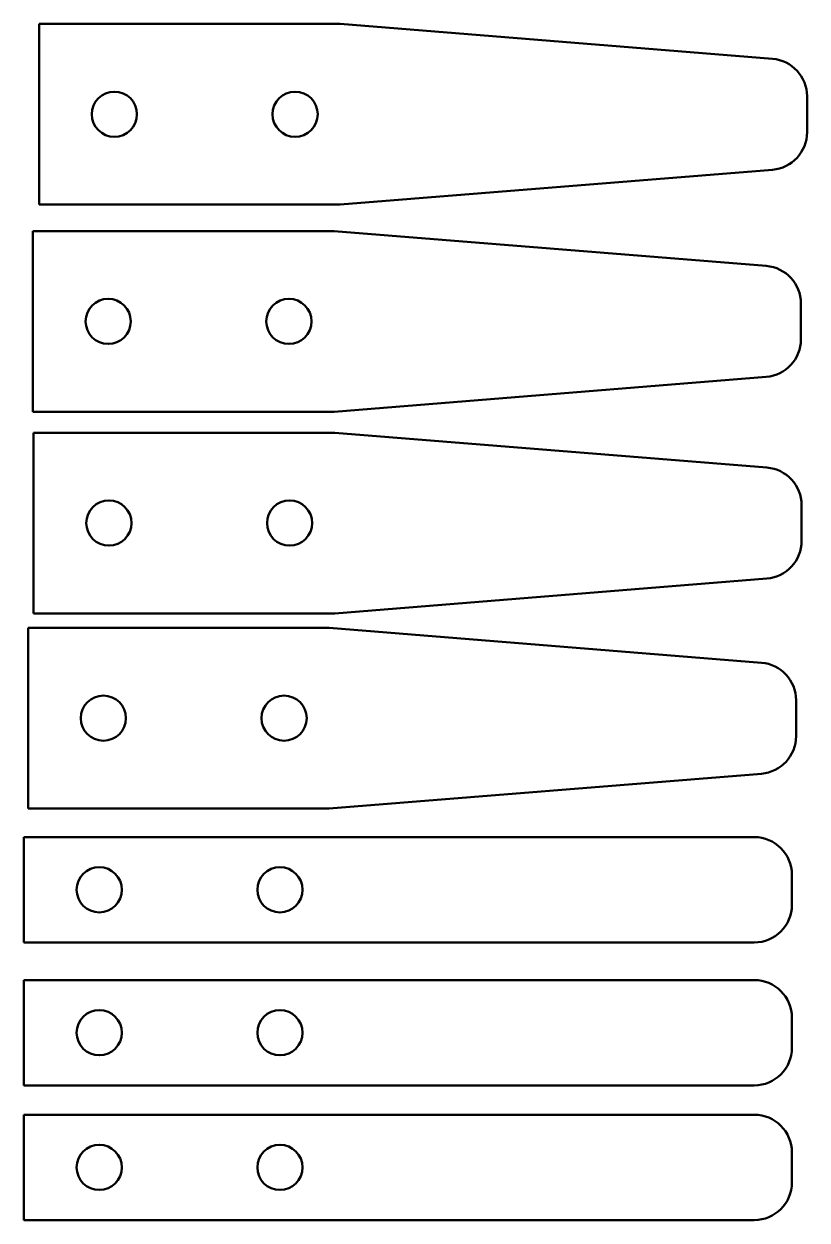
# Model space of a CAD drawing. Header units: millimetres. Extents: x -114.6 to -62.6, y 170.9 to 250.3.
import ezdxf

# ---------------------------------------------------------------- set-up
doc = ezdxf.new("R2010")
doc.units = ezdxf.units.MM
for name, color, linetype in [('CAM5', 7, 'Continuous'), ('オール1', 7, 'Continuous'), ('オール2', 7, 'Continuous')]:
    doc.layers.add(name, color=color, linetype=linetype)

# ---------------------------------------------------------------- blocks, each defined once
blk = doc.blocks.new('SE')
at = {"layer": 'オール2', "color": 7, "linetype": 'Continuous', "lineweight": 50}
for p, q in [((-114.343, 210.229), (-94.343, 210.229)), ((-114.343, 198.229), (-114.343, 210.229)), ((-94.343, 210.229), (-65.642, 207.914)), ((-63.343, 205.422), (-63.343, 203.035)), ((-94.343, 198.229), (-65.642, 200.543)), ((-94.343, 198.229), (-114.343, 198.229))]:
    blk.add_line(p, q, dxfattribs=at)
for centre in [(-109.343, 204.229), (-97.343, 204.229)]:
    blk.add_circle(centre, 1.5, dxfattribs=at)
for centre, start, end in [((-65.843, 205.422), 0, 85.38935), ((-65.843, 203.035), 274.61065, 0)]:
    blk.add_arc(centre, 2.5, start, end, dxfattribs=at)
blk = doc.blocks.new('SE1')
at = {"layer": 'オール2', "color": 7, "linetype": 'Continuous', "lineweight": 50}
for p, q in [((-114.024, 236.586), (-94.024, 236.586)), ((-114.024, 224.586), (-114.024, 236.586)), ((-94.024, 236.586), (-65.323, 234.271)), ((-63.024, 231.779), (-63.024, 229.392)), ((-94.024, 224.586), (-65.323, 226.901)), ((-94.024, 224.586), (-114.024, 224.586))]:
    blk.add_line(p, q, dxfattribs=at)
for centre in [(-109.024, 230.586), (-97.024, 230.586)]:
    blk.add_circle(centre, 1.5, dxfattribs=at)
for centre, start, end in [((-65.524, 231.779), 0, 85.38935), ((-65.524, 229.392), 274.61065, 0)]:
    blk.add_arc(centre, 2.5, start, end, dxfattribs=at)
blk = doc.blocks.new('SE2')
at = {"layer": 'オール1', "color": 7, "linetype": 'Continuous', "lineweight": 50}
for p, q in [((-114.62, 196.331), (-66.12, 196.331)), ((-114.62, 189.331), (-114.62, 196.331)), ((-63.62, 193.831), (-63.62, 191.831)), ((-66.12, 189.331), (-114.62, 189.331))]:
    blk.add_line(p, q, dxfattribs=at)
for centre in [(-109.62, 192.831), (-97.62, 192.831)]:
    blk.add_circle(centre, 1.5, dxfattribs=at)
for centre, start, end in [((-66.12, 193.831), 0, 90), ((-66.12, 191.831), 270, 0)]:
    blk.add_arc(centre, 2.5, start, end, dxfattribs=at)
blk = doc.blocks.new('SE3')
at = {"layer": 'オール2', "color": 7, "linetype": 'Continuous', "lineweight": 50}
for p, q in [((-113.978, 223.192), (-93.978, 223.192)), ((-113.978, 211.192), (-113.978, 223.192)), ((-93.978, 223.192), (-65.277, 220.877)), ((-62.978, 218.385), (-62.978, 215.998)), ((-93.978, 211.192), (-65.277, 213.506)), ((-93.978, 211.192), (-113.978, 211.192))]:
    blk.add_line(p, q, dxfattribs=at)
for centre in [(-108.978, 217.192), (-96.978, 217.192)]:
    blk.add_circle(centre, 1.5, dxfattribs=at)
for centre, start, end in [((-65.478, 218.385), 0, 85.38935), ((-65.478, 215.998), 274.61065, 0)]:
    blk.add_arc(centre, 2.5, start, end, dxfattribs=at)
blk = doc.blocks.new('SE4')
at = {"layer": 'オール2', "color": 7, "linetype": 'Continuous', "lineweight": 50}
for p, q in [((-113.613, 250.346), (-93.613, 250.346)), ((-113.613, 238.346), (-113.613, 250.346)), ((-93.613, 250.346), (-64.912, 248.031)), ((-62.613, 245.539), (-62.613, 243.152)), ((-93.613, 238.346), (-64.912, 240.661)), ((-93.613, 238.346), (-113.613, 238.346))]:
    blk.add_line(p, q, dxfattribs=at)
for centre in [(-108.613, 244.346), (-96.613, 244.346)]:
    blk.add_circle(centre, 1.5, dxfattribs=at)
for centre, start, end in [((-65.113, 245.539), 0, 85.38935), ((-65.113, 243.152), 274.61065, 0)]:
    blk.add_arc(centre, 2.5, start, end, dxfattribs=at)
blk = doc.blocks.new('SE5')
at = {"layer": 'オール1', "color": 7, "linetype": 'Continuous', "lineweight": 50}
for p, q in [((-114.62, 186.837), (-66.12, 186.837)), ((-114.62, 179.837), (-114.62, 186.837)), ((-63.62, 184.337), (-63.62, 182.337)), ((-66.12, 179.837), (-114.62, 179.837))]:
    blk.add_line(p, q, dxfattribs=at)
for centre in [(-109.62, 183.337), (-97.62, 183.337)]:
    blk.add_circle(centre, 1.5, dxfattribs=at)
for centre, start, end in [((-66.12, 184.337), 0, 90), ((-66.12, 182.337), 270, 0)]:
    blk.add_arc(centre, 2.5, start, end, dxfattribs=at)
blk = doc.blocks.new('SE6')
at = {"layer": 'オール1', "color": 7, "linetype": 'Continuous', "lineweight": 50}
for p, q in [((-114.62, 177.89), (-66.12, 177.89)), ((-114.62, 170.89), (-114.62, 177.89)), ((-63.62, 175.39), (-63.62, 173.39)), ((-66.12, 170.89), (-114.62, 170.89))]:
    blk.add_line(p, q, dxfattribs=at)
for centre in [(-109.62, 174.39), (-97.62, 174.39)]:
    blk.add_circle(centre, 1.5, dxfattribs=at)
for centre, start, end in [((-66.12, 175.39), 0, 90), ((-66.12, 173.39), 270, 0)]:
    blk.add_arc(centre, 2.5, start, end, dxfattribs=at)

msp = doc.modelspace()

# ---------------------------------------------------------------- block references
at = {"layer": 'CAM5'}
for name in ['SE4', 'SE1', 'SE3', 'SE', 'SE2', 'SE5', 'SE6']:
    msp.add_blockref(name, (0, 0), dxfattribs=at)

doc.saveas('drawing.dxf')
